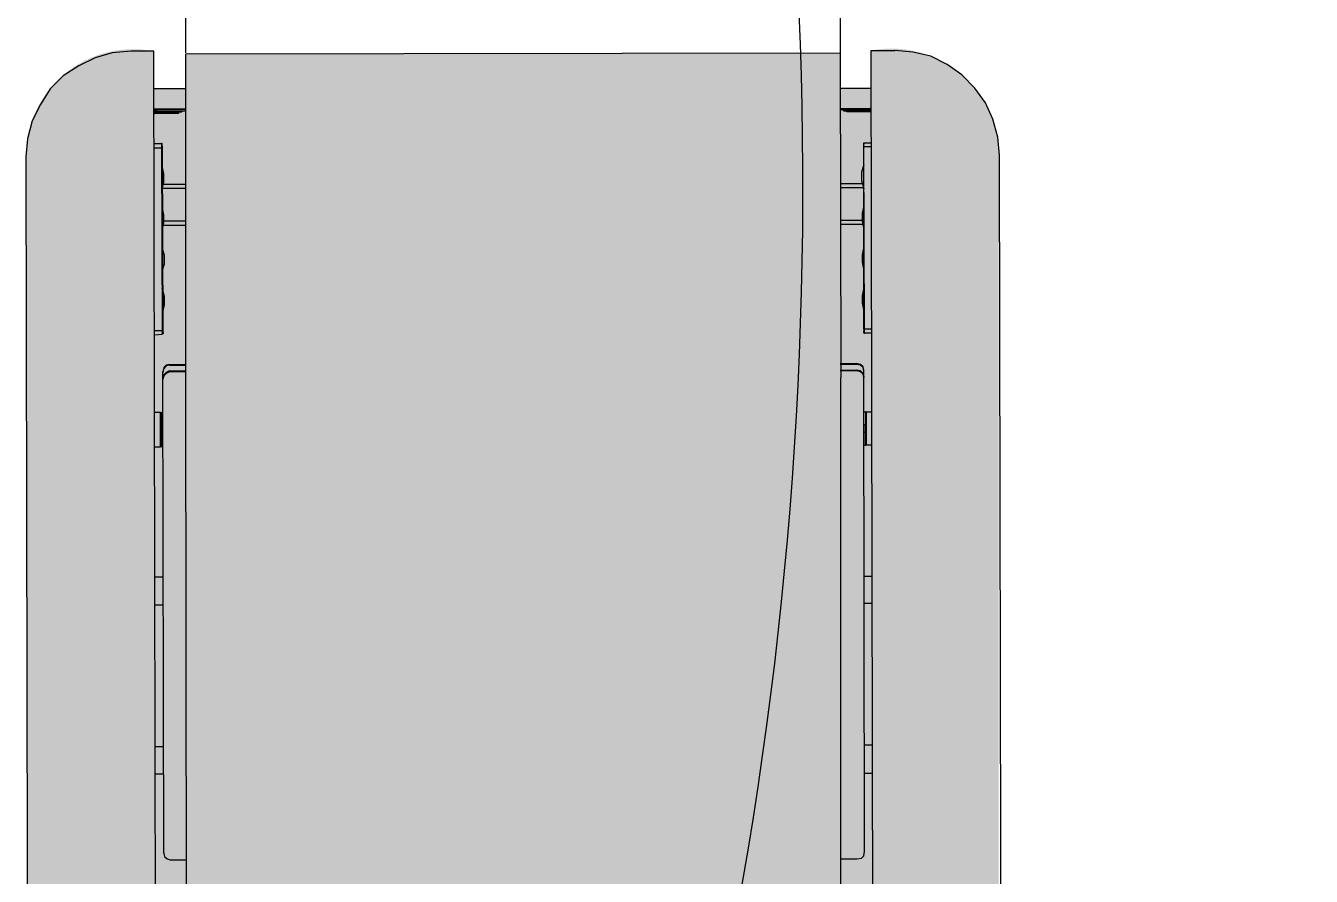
# Model space of a CAD drawing. Header units: millimetres. Extents: x 31778 to 54642, y 18502 to 28743.
# Drawn here: x 43713.6 to 43806, y 21818.3 to 21879.4 of the extents above; entities that cross this region are included whole.
import ezdxf

# ---------------------------------------------------------------- set-up
doc = ezdxf.new("R2010")
doc.units = ezdxf.units.MM
doc.layers.add('CIRCUITS ECLAIRAGE', color=1, linetype='Continuous')
doc.layers.add('Plan Archi', color=8, linetype='Continuous')

# ---------------------------------------------------------------- blocks, each defined once
blk = doc.blocks.new('MALETTI GREEN FIRST PLAN')
at = {"true_color": 0xffffff}
h = blk.add_hatch(color=7, dxfattribs=at)
h.dxf.hatch_style = 1
edge = h.paths.add_edge_path()
edge.add_line((-114.2785219535715, -23.90100945603053), (-114.2785219535715, 23.13758407272099))
edge.add_line((-114.2785219535715, 23.13758407272099), (-111.7533373568471, 23.13758407272099))
edge.add_line((-111.7533373568471, 23.13758407272099), (-111.7533373568471, 25.36912657710796))
edge.add_line((-111.7533373568471, 25.36912657710796), (-114.4546892875769, 25.36912657710796))
edge.add_arc((-106.8258593993073, 26.80459033675017), 7.76270582138735, 95.60380281252128, 190.6563495893847, ccw=False)
edge.add_line((-107.5838795059129, 34.5301975742029), (-34.45064771866889, 34.5301975742029))
edge.add_line((-34.45064771866889, 34.5301975742029), (-34.45064771866873, -35.29362482432465))
edge.add_line((-34.45064771866873, -35.29362482432465), (-106.8204727907254, -35.41107531409814))
edge.add_arc((-106.8329884908078, -27.69923837442589), 7.711847095660167, 168.7238380691302, 270.09298642702197, ccw=False)
edge.add_line((-114.3959668429085, -26.19127813871036), (-111.6946149121786, -26.19127813871036))
edge.add_line((-111.6946149121786, -26.19127813871036), (-111.6946149121786, -23.90100945603051))
edge.add_line((-111.6946149121786, -23.90100945603052), (-114.219795564151, -23.90416186330994))
edge.add_line((-114.219795564151, -23.90416186330993), (-114.2785219535715, -23.90100945603053))
at = {"lineweight": 25}
for points in [[(-44.45469768823179, 34.70637610908147), (-106.9379176800623, 34.58892375249575), (-108.2298413317636, 34.47147139591004), (-109.52179485246, 34.11912179340169), (-110.6963034838196, 33.59059738963917), (-111.753337356847, 32.82717573995403), (-112.6929562095328, 31.88757928901472), (-113.4563778592179, 30.83053048148967), (-114.0436023059025, 29.65603678462774), (-114.3372443982399, 28.36409073118008), (-114.4546892875769, 27.07214467773242)], [(-52.20637400891775, 25.48657146644487), (-114.4546892875769, 25.36912657710796), (-114.4546892875769, 27.07214467773242)], [(-111.753337356847, 23.13758407272099), (-111.753337356847, 25.36912657710796)], [(-110.2852165021452, 23.84227581048886), (-110.2852165021452, 25.36912657710796)], [(-110.2852165021452, 23.13758407272099), (-110.2852165021452, 25.36912657710796)], [(-110.1090491681398, 25.25167422052224), (-110.1090491681398, 25.31039666519069), (-110.2264940574767, 25.31039666519069), (-110.2852165021452, 25.25167422052224)], [(-110.2852165021452, 25.25167422052224), (-110.2264940574767, 25.25167422052224), (-110.1677716128083, 23.13758407272099)], [(-110.2852165021452, 23.13758407272099), (-110.2852165021452, 25.25167422052224)], [(-110.2264940574767, 25.31039666519069), (-110.2264940574767, 25.36912657710796)], [(-110.1090491681398, 25.25167422052224), (-110.2264940574767, 25.25167422052224)], [(-110.1090491681398, 25.31039666519069), (-110.1090491681398, 25.36912657710796), (-110.1677716128083, 25.36912657710796)], [(-110.1090491681398, 23.37248131864361), (-110.1677716128083, 23.37248131864361), (-110.1677716128083, 25.25167422052224)], [(-110.0503267234714, 25.31039666519069), (-110.1090491681398, 25.31039666519069)], [(-110.0503267234714, 24.13590296832876), (-110.1090491681398, 24.13590296832876), (-110.1090491681398, 25.31039666519069)], [(-110.0503267234714, 25.31039666519069), (-110.0503267234714, 25.36912657710796)], [(-110.0503267234714, 25.31039666519069), (-110.0503267234714, 24.13590296832876)], [(-107.5251421267469, 25.36912657710796), (-107.5251421267469, 24.84060217334544), (-107.8187842190844, 24.84060217334544), (-107.8187842190844, 25.36912657710796)], [(-94.42952919276254, 25.42784902177642), (-94.42952919276254, 24.8993246180139), (-107.5251421267469, 24.84060217334544)], [(-94.135887100425, 25.42784902177642), (-94.135887100425, 24.8993246180139)], [(-88.49832332928676, 25.01677697459962), (-88.49832332928676, 25.42784902177642)], [(-88.49832332928676, 25.01677697459962), (-86.09058362189919, 25.01677697459962), (-86.09058362189919, 24.95804706268235)], [(-88.49832332928676, 25.01677697459962), (-88.49832332928676, 24.95804706268235)], [(-88.49832332928676, 24.84060217334544), (-88.49832332928676, 24.95804706268235), (-87.55870447660098, 24.95804706268235)], [(-87.03020247458491, 24.95804706268235), (-87.55870447660098, 24.95804706268235)], [(-87.55870447660098, 24.95804706268235), (-87.55870447660098, 24.84060217334544)], [(-86.09058362189919, 24.84060217334544), (-86.09058362189919, 24.95804706268235), (-87.03020247458491, 24.95804706268235)], [(-87.03020247458491, 24.84060217334544), (-87.03020247458491, 24.95804706268235)], [(-86.09058362189919, 25.42784902177642), (-86.09058362189919, 25.01677697459962)], [(-76.69460417800839, 24.84060217334544), (-76.69460417800839, 25.42784902177642)], [(-74.75670376595892, 24.84060217334544), (-74.75670376595892, 25.42784902177642)], [(-64.53858022771453, 25.48657146644487), (-64.53858022771453, 24.84060217334544)], [(-62.54192750200137, 24.8993246180139), (-62.54192750200137, 25.48657146644487)], [(-110.1090491681398, 23.7835533658204), (-110.1090491681398, 24.13590296832876)], [(-110.0503267234714, 24.13590296832876), (-110.0503267234714, 23.60737856456624)], [(-107.8187842190844, 24.84060217334544), (-107.7600617744159, 24.84060217334544)], [(-107.8187842190844, 24.84060217334544), (-107.7600617744159, 24.84060217334544)], [(-107.7600617744159, 24.84060217334544), (-107.7600617744159, 24.8993246180139)], [(-107.642616885079, 24.84060217334544), (-107.7600617744159, 24.84060217334544)], [(-107.5251421267469, 24.84060217334544), (-107.642616885079, 24.84060217334544)], [(-94.42952919276254, 24.84060217334544), (-107.5251421267469, 24.84060217334544)], [(-106.2332184750457, 24.84060217334544), (-105.7046866040343, 24.66442737209127), (-105.1174322883545, 24.66442737209127), (-104.5301779726747, 24.84060217334544)], [(-104.8825425096807, 24.72314981675972), (-104.8825425096807, 23.13758407272099)], [(-104.5889004173432, 24.78187226142817), (-104.5889004173432, 23.13758407272099)], [(-103.296976765642, 24.84060217334544), (-102.7684448946306, 24.72314981675972), (-102.1811905789508, 24.72314981675972), (-101.5939362632711, 24.84060217334544)], [(-102.2399130236193, 24.66442737209127), (-102.2399130236193, 23.13758407272099)], [(-101.9463008002771, 24.72314981675972), (-101.9463008002771, 23.13758407272099)], [(-100.3607350562383, 24.84060217334544), (-99.77348074055853, 24.72314981675972), (-99.2449488695472, 24.72314981675972), (-98.6576945538674, 24.84060217334544)], [(-97.42449334683467, 24.84060217334544), (-96.83723903115487, 24.72314981675972), (-96.30870716014354, 24.72314981675972), (-95.72145284446376, 24.84060217334544)], [(-94.135887100425, 24.8993246180139), (-94.42952919276254, 24.8993246180139)], [(-94.42952919276254, 24.8993246180139), (-94.42952919276254, 24.84060217334544), (-94.31205443443038, 24.84060217334544), (-94.31205443443038, 24.8993246180139)], [(-94.19460954509347, 24.84060217334544), (-94.31205443443038, 24.84060217334544)], [(-94.19460954509347, 24.84060217334544), (-94.135887100425, 24.8993246180139)], [(-94.19460954509347, 24.84060217334544), (-94.135887100425, 24.84060217334544), (-94.135887100425, 24.8993246180139)], [(-91.023478057016, 24.84060217334544), (-91.49328748335886, 24.84060217334544), (-91.72817726203267, 24.78187226142817), (-91.90434459603804, 24.60570492742282), (-91.96306704070648, 24.31207776958292)], [(-91.96306704070648, 23.13758407272099), (-91.96306704070648, 24.31207776958292), (-91.90434459603804, 24.31207776958292), (-91.90434459603804, 23.13758407272099)], [(-91.43456503869042, 24.84060217334544), (-91.66945481736423, 24.78187226142817), (-91.84562215136958, 24.60570492742282), (-91.90434459603804, 24.31207776958292)], [(-91.023478057016, 24.84060217334544), (-91.25836783568982, 24.78187226142817), (-91.43456503869042, 24.60570492742282), (-91.49328748335886, 24.31207776958292)], [(-91.49328748335886, 23.13758407272099), (-91.49328748335886, 24.31207776958292), (-91.43456503869042, 24.31207776958292), (-91.43456503869042, 23.13758407272099)], [(-90.96475561234753, 24.84060217334544), (-91.19964539102135, 24.78187226142817), (-91.37581272502672, 24.60570492742282), (-91.43456503869042, 24.31207776958292)], [(-91.023478057016, 24.84060217334544), (-90.96475561234753, 24.84060217334544)], [(-56.90436373086314, 24.8993246180139), (-90.96475561234753, 24.84060217334544)], [(-56.37583185985178, 24.37080021425138), (-56.43455430452025, 24.66442737209127), (-56.61073657302325, 24.84060217334544), (-56.90436373086314, 24.8993246180139)], [(-56.37583185985178, 23.19630651738944), (-56.37583185985178, 24.37080021425138)], [(-114.2785219535715, -23.90100945603053), (-132.6006714150102, -23.95973190069897), (-132.6593938596786, 23.07885416080372), (-114.2785219535715, 23.13758407272099)], [(-90.84731072301062, -23.90100945603053), (-114.219799508903, -23.9010019887817), (-114.2785219535715, 23.13758407272099), (-90.96475561234753, 23.19630651738944)], [(-110.2852165021452, 23.84227581048886), (-110.2852165021452, 23.90100572240613)], [(-110.1090491681398, 23.37248131864361), (-110.1090491681398, 23.7835533658204)], [(-110.0503267234714, 23.60737856456624), (-110.1090491681398, 23.60737856456624)], [(-52.96979565860288, 23.19630651738944), (-90.96475561234753, 23.19630651738944)], [(-111.6946149121786, -23.90100945603052), (-111.6946149121786, -26.19127813871036)], [(-110.2264940574767, -26.01510333745618), (-110.1090491681398, -26.01510333745618), (-110.1090491681398, -23.90100945603052)], [(-110.2264940574767, -26.01510333745618), (-110.2264940574767, -23.90100945603052)], [(-110.2264940574767, -23.90100945603052), (-110.2264940574767, -26.19127813871036)], [(-104.8238200650123, -23.90100945603052), (-104.8238200650123, -25.48657893369366)], [(-104.5301779726747, -23.90100945603052), (-104.5301779726747, -25.54530511198653)], [(-102.1811905789508, -23.90100945603052), (-102.1811905789508, -25.4278527554008)], [(-101.8875783556086, -23.90100945603052), (-101.8875783556086, -25.48657893369366)], [(-91.84562215136958, -25.07550688651687), (-91.90434459603804, -25.07550688651687), (-91.90434459603804, -23.90100945603052)], [(-91.84562215136958, -25.07550688651687), (-91.84562215136958, -23.90100945603052)], [(-91.37581272502672, -25.07550688651687), (-91.43456503869042, -25.07550688651687), (-91.43456503869042, -23.90100945603052)], [(-91.37581272502672, -23.90100945603052), (-91.37581272502672, -25.07550688651687)], [(-52.7936133900999, -23.84228327773766), (-90.84731072301062, -23.90100945603053)], [(-56.31710941518335, -25.01678070822402), (-56.31710941518335, -23.84228327773766)], [(-110.2264940574767, -24.6057049274228), (-110.2264940574767, -24.54698248275435)], [(-110.2264940574767, -24.6057049274228), (-110.2264940574767, -26.19127813871036)], [(-110.1090491681398, -26.01510333745618), (-110.1090491681398, -24.194632880246), (-110.0503267234714, -24.194632880246)], [(-110.0503267234714, -24.54698248275435), (-110.0503267234714, -24.194632880246)], [(-110.0503267234714, -24.42953385979304), (-109.9328818341344, -24.42953385979304), (-109.9328818341344, -24.8993320852627)], [(-110.0503267234714, -24.8993320852627), (-109.9328818341344, -24.8993320852627), (-109.9328818341344, -26.1325519604175), (-110.0503267234714, -26.1325519604175), (-110.0503267234714, -24.54698248275435)], [(-107.5251421267469, -25.60402755665498), (-107.7013393297475, -25.60402755665498), (-107.7600617744159, -25.66275373494784)], [(-107.7013393297475, -25.60402755665498), (-107.7600617744159, -25.60402755665498), (-107.7600617744159, -25.66275373494784)], [(-107.7600617744159, -26.19127813871036), (-107.7600617744159, -25.66275373494784), (-107.4664196820784, -25.66275373494784)], [(-107.5838944404106, -25.66275373494784), (-107.5838944404106, -25.60402755665498), (-107.5251421267469, -25.60402755665498)], [(-107.5251421267469, -25.60402755665498), (-107.4664196820784, -25.60402755665498)], [(-107.4664196820784, -25.66275373494784), (-107.4664196820784, -25.60402755665498), (-94.31205443443038, -25.54530511198653), (-94.31205443443038, -25.60402755665498)], [(-107.4664196820784, -26.19127813871036), (-107.4664196820784, -25.66275373494784), (-94.31205443443038, -25.60402755665498), (-94.31205443443038, -26.1325519604175)], [(-104.4714555280063, -25.60402755665498), (-104.9999873990176, -25.48657893369366), (-105.5872417146974, -25.48657893369366), (-106.1744960303772, -25.60402755665498)], [(-101.5352138186026, -25.60402755665498), (-102.063745689614, -25.48657893369366), (-102.6510000052937, -25.48657893369366), (-103.2382543209735, -25.60402755665498)], [(-98.59897210919897, -25.60402755665498), (-99.12750398021029, -25.4278527554008), (-99.71475829589009, -25.4278527554008), (-100.3020126115699, -25.60402755665498)], [(-95.66273039979532, -25.54530511198653), (-96.19126227080663, -25.4278527554008), (-96.77851658648639, -25.4278527554008), (-97.36577090216619, -25.60402755665498)], [(-94.31205443443038, -25.54530511198653), (-94.2533319897619, -25.54530511198653), (-94.2533319897619, -25.60402755665498)], [(-94.31205443443038, -25.60402755665498), (-94.07716465575656, -25.60402755665498)], [(-94.2533319897619, -25.54530511198653), (-94.135887100425, -25.54530511198653)], [(-94.135887100425, -25.54530511198653), (-94.135887100425, -25.48657893369366)], [(-94.07716465575656, -25.60402755665498), (-94.135887100425, -25.54530511198653)], [(-94.07716465575656, -25.60402755665498), (-94.135887100425, -25.54530511198653)], [(-94.01844221108813, -26.1325519604175), (-94.07716465575656, -25.60402755665498)], [(-91.90434459603804, -25.07550688651687), (-91.84562215136958, -25.31040413243948), (-91.66945481736423, -25.48657893369366), (-91.37581272502672, -25.54530511198653)], [(-91.84562215136958, -25.07550688651687), (-91.78689970670113, -25.31040413243948), (-91.61073237269576, -25.48657893369366), (-91.31709028035826, -25.54530511198653)], [(-91.43456503869042, -25.07550688651687), (-91.31709028035826, -25.31040413243948), (-91.14092294635292, -25.48657893369366), (-90.9060331676791, -25.54530511198653)], [(-91.37581272502672, -25.07550688651687), (-91.25836783568982, -25.31040413243948), (-91.08220050168444, -25.48657893369367), (-90.84731072301062, -25.54530511198653)], [(-91.31709028035826, -25.54530511198653), (-91.37581272502672, -25.54530511198653)], [(-90.9060331676791, -25.54530511198653), (-91.31709028035826, -25.54530511198653)], [(-56.78690390702859, -25.48657893369367), (-90.84731072301062, -25.54530511198653), (-90.9060331676791, -25.54530511198653)], [(-85.97313873256226, -25.54530511198653), (-85.97313873256226, -25.66275373494784), (-88.43957101562303, -25.66275373494784), (-88.43957101562303, -25.54530511198653)], [(-85.97313873256226, -25.7214799132407), (-88.43957101562303, -25.7214799132407), (-88.43957101562303, -25.66275373494784)], [(-88.43957101562303, -25.7214799132407), (-88.43957101562303, -26.1325519604175)], [(-87.44125958726408, -25.66275373494784), (-87.44125958726408, -25.54530511198653)], [(-86.97145016092122, -25.54530511198653), (-86.97145016092122, -25.66275373494784)], [(-85.97313873256226, -25.66275373494784), (-85.97313873256226, -25.7214799132407)], [(-85.97313873256226, -26.1325519604175), (-85.97313873256226, -25.7214799132407)], [(-76.63588173333991, -26.1325519604175), (-76.63588173333991, -25.54530511198653)], [(-74.639258876622, -26.1325519604175), (-74.639258876622, -25.54530511198653)], [(-64.42113533837764, -25.54530511198653), (-64.42113533837764, -26.1325519604175)], [(-62.48320505733294, -26.07382578212465), (-62.48320505733294, -25.48657893369367)], [(-56.78690390702859, -25.48657893369367), (-56.55201412835477, -25.42785275540082), (-56.37583185985178, -25.25167795414663), (-56.31710941518335, -25.01678070822402)], [(-51.91274685107785, -26.07382578212465), (-114.3959668429084, -26.19127813871036), (-114.3959668429084, -27.83557192785416)], [(-110.2264940574767, -26.01510333745618), (-110.1677716128083, -26.07382578212464), (-110.1090491681398, -26.1325519604175), (-110.0503267234714, -26.07382578212464), (-110.0503267234714, -26.01510333745618)], [(-110.1677716128083, -26.1325519604175), (-110.1677716128083, -26.19127813871036)], [(-110.1090491681398, -26.01510333745618), (-110.0503267234714, -26.01510333745618)], [(-110.0503267234714, -26.19127813871036), (-110.0503267234714, -26.1325519604175)], [(-109.9328818341344, -26.19127813871036), (-109.9328818341344, -26.1325519604175)], [(-114.3959668429084, -27.83557192785416), (-114.2785219535715, -29.18624229278248), (-113.9261574165655, -30.41946403474948), (-113.3389031008857, -31.59396146523583), (-112.6342038958691, -32.70973271742932), (-111.6946149121786, -33.64932916836864), (-110.5788585944827, -34.35402837338532), (-109.4043499631231, -34.9412770886285), (-108.1123964424267, -35.29362482432464), (-106.8204727907254, -35.41107531409814)], [(-106.8204727907254, -35.41107531409814), (-43.5738162147121, -35.29362482432464)]]:
    blk.add_lwpolyline(points, dxfattribs=at)
blk.add_open_spline([(-110.1090491681398, -26.01510333745618), (-110.1090491681398, -26.01510333745618), (-110.1090491681398, -26.07382578212464), (-110.1090491681398, -26.07382578212464), (-110.1090491681398, -26.07382578212464), (-110.1090491681398, -26.01510333745618), (-110.1090491681398, -26.01510333745618)], degree=3, knots=[0, 0, 0, 0, 1, 1, 1, 2, 2, 2, 2], dxfattribs=at)

msp = doc.modelspace()

# ---------------------------------------------------------------- linework, layer by layer
at = {"layer": 'CIRCUITS ECLAIRAGE', "color": 6}
for centre, radius, start, end in [((43479.5301909496, 21867.86022888983), 289.9197997027326, 329.591263647146, 26.52725981858395), ((43739.61295811737, 22023.42421188589), 302.4781673530758, 268.0968477717463, 336.7232032168645)]:
    msp.add_arc(centre, radius, start, end, dxfattribs=at)

# ---------------------------------------------------------------- block references
at = {"layer": 'Plan Archi', "linetype": 'Continuous', "rotation": 270}
msp.add_blockref('MALETTI GREEN FIRST PLAN', (43748.98852509625, 21763.18527446009), dxfattribs=at)

doc.saveas('drawing.dxf')
